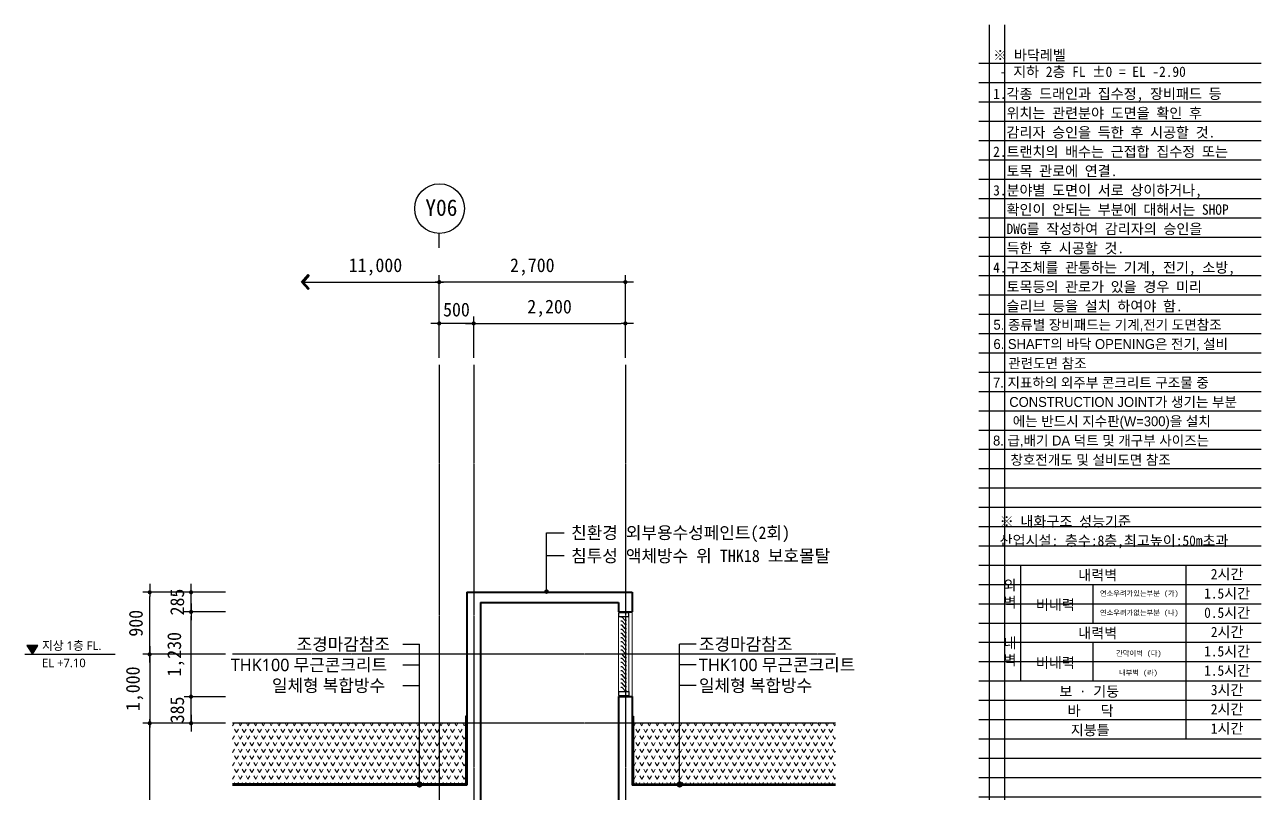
# Model space of a CAD drawing. Header units: inches. Extents: x 2004 to 150234, y 6875187 to 6994525.
# Drawn here: x 80433 to 98371, y 6889862 to 6901012 of the extents above; entities that cross this region are included whole.
import ezdxf
from ezdxf.enums import TextEntityAlignment as Align

# ---------------------------------------------------------------- set-up
doc = ezdxf.new("R2010")
doc.units = ezdxf.units.IN
doc.header["$MEASUREMENT"] = 0
doc.linetypes.add('CENTER', pattern=[65, 60, -2, 1, -2])
doc.linetypes.add('HID', pattern=[2.3, 1.5, -0.8])
doc.layers.get('0').update_dxf_attribs({"linetype": 'CONTINUOUS'})
for name, color, linetype, lineweight in [('A-AXIS-BUBL', 7, 'CONTINUOUS', 25), ('A-CONC-LIN1', 2, 'CONTINUOUS', 40), ('A-CONC-LIN2', 7, 'CONTINUOUS', 25), ('A-DIMS', 7, 'CONTINUOUS', 25), ('A-DWXM-WIND', 4, 'CONTINUOUS', 25), ('A-ELEV-LIN3', 8, 'CONTINUOUS', 18), ('A-MKXS-LEAD', 7, 'CONTINUOUS', 25), ('A-MKXS-TEXT1', 3, 'CONTINUOUS', 25), ('A-MKXX-NAME', 3, 'CONTINUOUS', 25), ('A-SECT-LIN1', 4, 'CONTINUOUS', 25), ('A-XXXX-FIN2', 6, 'CONTINUOUS', 20), ('A-XXXX-HATC', 8, 'CONTINUOUS', 18), ('A-XXXX-SYMB', 7, 'CONTINUOUS', 25), ('A-XXXX-TXT1', 3, 'CONTINUOUS', 25), ('A-XXXX-TXT2', 3, 'CONTINUOUS', 25), ('A-XXXX-WAT1', 9, 'HID', 20)]:
    doc.layers.add(name, color=color, linetype=linetype, lineweight=lineweight)
doc.layers.add('A-XXXX-NPLT', color=144, linetype='CONTINUOUS', plot=False)
for name, color, linetype in [('AA-AXIS-LINE-1', 1, 'CENTER'), ('SYMB', 7, 'CONTINUOUS'), ('T', 3, 'CONTINUOUS'), ('TEXT', 4, 'CONTINUOUS')]:
    doc.layers.add(name, color=color, linetype=linetype)
doc.styles.add('HY울릉도L', font='H2GTRE.TTF')
doc.styles.add('돋움체', font='')
doc.styles.add('돋음', font='')
doc.styles.add('맑은 고딕', font='malgun.ttf')
doc.styles.add('맑은고딕', font='malgun.ttf')
doc.styles.get('돋움체').set_extended_font_data('DotumChe')
doc.styles.get('돋음').set_extended_font_data('Dotum')
doc.dimstyles.new('CDIM', dxfattribs={"dimtxt": 2, "dimasz": 0.6, "dimexe": 1, "dimexo": 1, "dimgap": 1, "dimtad": 1, "dimdec": 0, "dimrnd": 0.5, "dimzin": 0, "dimdsep": 32, "dimlunit": 6, "dimtxsty": 'HY울릉도L', "dimblk1": '_CIDOT', "dimblk2": '_CIDOT', "dimsah": 1, "dimcen": 4.5, "dimclrd": 2, "dimclre": 2, "dimclrt": 7, "dimadec": 0, "dimazin": 0, "dimtfac": 1, "dimtdec": 0, "dimtix": 1, "dimtmove": 2, "dimatfit": 1, "dimldrblk": '_CIDOT', "dimfxl": 1, "dimtolj": 1, "dimtzin": 0, "dimlwd": -1, "dimarcsym": 0})
pattern_1 = [(60, (-4368720.03, 6765814.75), (-55.9999996, 96.994845), [56, -56]), (120, (-4368720.03, 6765814.75), (-111.9999996, 2e-07), [56, -56])]

# ---------------------------------------------------------------- blocks, each defined once
blk = doc.blocks.new('NOTE')
at = {"layer": 'A-XXXX-NPLT'}
for p, q in [((1010659.8, 179732.7), (1010659.8, 175812.7)), ((1010734.1, 175812.7), (1010734.1, 179732.7)), ((1010609.8, 179546.1), (1011974.8, 179546.1)), ((1010609.8, 179452.7), (1011974.8, 179452.7)), ((1010609.8, 179359.4), (1011974.8, 179359.4)), ((1010609.8, 179266.1), (1011974.8, 179266.1)), ((1010609.8, 179172.7), (1011974.8, 179172.7)), ((1010609.8, 179079.4), (1011974.8, 179079.4)), ((1010609.8, 178986.1), (1011974.8, 178986.1)), ((1010609.8, 178892.7), (1011974.8, 178892.7)), ((1010609.8, 178799.4), (1011974.8, 178799.4)), ((1010609.8, 178706.1), (1011974.8, 178706.1)), ((1010609.8, 178612.7), (1011974.8, 178612.7)), ((1010609.8, 178519.4), (1011974.8, 178519.4)), ((1010609.8, 178426.1), (1011974.8, 178426.1)), ((1010609.8, 178332.7), (1011974.8, 178332.7)), ((1010609.8, 178239.4), (1011974.8, 178239.4)), ((1010609.8, 178146.1), (1011974.8, 178146.1)), ((1010609.8, 178052.7), (1011974.8, 178052.7)), ((1010609.8, 177959.4), (1011974.8, 177959.4)), ((1010609.8, 177866.1), (1011974.8, 177866.1)), ((1010609.8, 177772.7), (1011974.8, 177772.7)), ((1010609.8, 177679.4), (1011974.8, 177679.4)), ((1010609.8, 177586.1), (1011974.8, 177586.1)), ((1010609.8, 177492.7), (1011974.8, 177492.7)), ((1010609.8, 177399.4), (1011974.8, 177399.4)), ((1010609.8, 177306.1), (1011974.8, 177306.1)), ((1010609.8, 177212.7), (1011974.8, 177212.7)), ((1010609.8, 177119.4), (1011974.8, 177119.4)), ((1010609.8, 177026.1), (1011974.8, 177026.1)), ((1010609.8, 176932.7), (1011974.8, 176932.7)), ((1010609.8, 176839.4), (1011974.8, 176839.4)), ((1010609.8, 176746.1), (1011974.8, 176746.1)), ((1010609.8, 176652.7), (1011974.8, 176652.7)), ((1010609.8, 176559.4), (1011974.8, 176559.4)), ((1010609.8, 176466.1), (1011974.8, 176466.1)), ((1010609.8, 176372.7), (1011974.8, 176372.7)), ((1010609.8, 176279.4), (1011974.8, 176279.4)), ((1010609.8, 176186.1), (1011974.8, 176186.1)), ((1010609.8, 176092.7), (1011974.8, 176092.7)), ((1010609.8, 175999.4), (1011974.8, 175999.4)), ((1010609.8, 175906.1), (1011974.8, 175906.1)), ((1010609.8, 175812.7), (1011974.8, 175812.7))]:
    blk.add_line(p, q, dxfattribs=at)
blk = doc.blocks.new('A$C36533B92')
at = {"layer": 'A-AXIS-BUBL', "ltscale": 0.2}
blk.add_line((0, -210), (0, 0), dxfattribs=at)
blk.add_circle((4, 360), 360, dxfattribs=at)
blk = doc.blocks.new('입단면LEVEL1')
at = {"layer": 'SYMB', "linetype": 'ByBlock'}
blk.add_line((0, 0), (26.26, 0), dxfattribs=at)
blk.add_lwpolyline([(0.64, 2.5), (2.24, 0), (3.84, 2.5)], close=True, dxfattribs=at)
blk.add_solid([(0.64, 2.5), (3.84, 2.5), (2.24, 0)], dxfattribs=at)
at = {"layer": 'TEXT', "style": '돋움체'}
for tag, p in [('층레벨', (5.03, 1.28)), ('LEVEL', (5.85, -2.99))]:
    blk.add_attdef(tag, p, '', height=2.5, dxfattribs=at)
blk = doc.blocks.new('_CIDOT')
at = {"color": 0, "linetype": 'ByBlock'}
blk.add_line((2, 0), (-1, 0), dxfattribs=at)
at = {"color": 0, "linetype": 'ByBlock', "const_width": 0.5}
blk.add_lwpolyline([(-0.25, 0, 1), (0.25, 0, 1)], format="xyb", close=True, dxfattribs=at)
blk = doc.blocks.new('*D289')
at = {"layer": 'A-DIMS', "lineweight": -2, "transparency": 16777216}
for p, q in [((86446, 6896178), (86446, 6897378)), ((89146, 6896178), (89146, 6897378))]:
    blk.add_line(p, q, dxfattribs=at)
at = {"layer": 'A-DIMS', "transparency": 16777216}
blk.add_line((89086, 6897278), (86506, 6897278), dxfattribs=at)
at = {"layer": 'A-DIMS', "transparency": 16777216, "xscale": 60, "yscale": 60, "zscale": 60, "rotation": 180}
blk.add_blockref('_CIDOT', (86446, 6897278), dxfattribs=at)
at = {"layer": 'A-DIMS', "transparency": 16777216, "xscale": 60, "yscale": 60, "zscale": 60}
blk.add_blockref('_CIDOT', (89146, 6897278), dxfattribs=at)
at = {"layer": 'A-DIMS', "color": 3, "transparency": 16777216, "insert": (87796, 6897497), "char_height": 200, "attachment_point": 5, "style": '돋움체'}
blk.add_mtext('\\A1;2,700', dxfattribs=at)
blk = doc.blocks.new('*D291')
at = {"layer": 'A-DIMS', "lineweight": -2, "transparency": 16777216}
for p, q in [((83346, 6890878), (82146, 6890878)), ((83346, 6886128), (82146, 6886128))]:
    blk.add_line(p, q, dxfattribs=at)
at = {"layer": 'A-DIMS', "transparency": 16777216}
blk.add_line((82246, 6886188), (82246, 6890818), dxfattribs=at)
at = {"layer": 'A-DIMS', "transparency": 16777216, "xscale": 60, "yscale": 60, "zscale": 60}
for p, rotation in [((82246, 6890878), 90), ((82246, 6886128), 270)]:
    blk.add_blockref('_CIDOT', p, dxfattribs=dict(at, rotation=rotation))
at = {"layer": 'A-DIMS', "color": 3, "transparency": 16777216, "insert": (82027, 6888503), "char_height": 200, "attachment_point": 5, "rotation": 90, "style": '돋움체'}
blk.add_mtext('\\A1;4,750', dxfattribs=at)
blk = doc.blocks.new('*D292')
at = {"layer": 'A-DIMS', "lineweight": -2, "transparency": 16777216}
for p, q in [((83346, 6891878), (82146, 6891878)), ((83346, 6890878), (82146, 6890878))]:
    blk.add_line(p, q, dxfattribs=at)
at = {"layer": 'A-DIMS', "transparency": 16777216}
blk.add_line((82246, 6891818), (82246, 6890938), dxfattribs=at)
at = {"layer": 'A-DIMS', "transparency": 16777216, "xscale": 60, "yscale": 60, "zscale": 60}
for p, rotation in [((82246, 6891878), 90), ((82246, 6890878), 270)]:
    blk.add_blockref('_CIDOT', p, dxfattribs=dict(at, rotation=rotation))
at = {"layer": 'A-DIMS', "color": 3, "transparency": 16777216, "insert": (82027, 6891378), "char_height": 200, "attachment_point": 5, "rotation": 90, "style": '돋움체'}
blk.add_mtext('\\A1;1,000', dxfattribs=at)
blk = doc.blocks.new('*D283')
at = {"layer": 'A-DIMS', "lineweight": -2, "transparency": 16777216}
for p, q in [((83346, 6892778), (82146, 6892778)), ((83346, 6891878), (82146, 6891878))]:
    blk.add_line(p, q, dxfattribs=at)
at = {"layer": 'A-DIMS', "transparency": 16777216}
blk.add_line((82246, 6891938), (82246, 6892718), dxfattribs=at)
at = {"layer": 'A-DIMS', "transparency": 16777216, "xscale": 60, "yscale": 60, "zscale": 60}
for p, rotation in [((82246, 6892778), 90), ((82246, 6891878), 270)]:
    blk.add_blockref('_CIDOT', p, dxfattribs=dict(at, rotation=rotation))
at = {"layer": 'A-DIMS', "color": 3, "transparency": 16777216, "insert": (82046, 6892328), "char_height": 200, "attachment_point": 5, "rotation": 90, "style": '돋움체'}
blk.add_mtext('\\A1;900', dxfattribs=at)
blk = doc.blocks.new('*D284')
at = {"layer": 'A-DIMS', "transparency": 16777216}
for p, q in [((82846, 6892838), (82846, 6892898)), ((82846, 6892493), (82846, 6892778)), ((82846, 6892433), (82846, 6892373))]:
    blk.add_line(p, q, dxfattribs=at)
at = {"layer": 'A-DIMS', "lineweight": -2, "transparency": 16777216}
for p, q in [((83346, 6892778), (82746, 6892778)), ((83346, 6892493), (82746, 6892493))]:
    blk.add_line(p, q, dxfattribs=at)
at = {"layer": 'A-DIMS', "transparency": 16777216, "xscale": 60, "yscale": 60, "zscale": 60}
for p, rotation in [((82846, 6892778), 270), ((82846, 6892493), 90)]:
    blk.add_blockref('_CIDOT', p, dxfattribs=dict(at, rotation=rotation))
at = {"layer": 'A-DIMS', "color": 3, "transparency": 16777216, "insert": (82646, 6892636), "char_height": 200, "attachment_point": 5, "rotation": 90, "style": '돋움체'}
blk.add_mtext('\\A1;285', dxfattribs=at)
blk = doc.blocks.new('*D285')
at = {"layer": 'A-DIMS', "lineweight": -2, "transparency": 16777216}
for p, q in [((83346, 6892493), (82746, 6892493)), ((83346, 6891263), (82746, 6891263))]:
    blk.add_line(p, q, dxfattribs=at)
at = {"layer": 'A-DIMS', "transparency": 16777216}
blk.add_line((82846, 6891323), (82846, 6892433), dxfattribs=at)
at = {"layer": 'A-DIMS', "transparency": 16777216, "xscale": 60, "yscale": 60, "zscale": 60}
for p, rotation in [((82846, 6892493), 90), ((82846, 6891263), 270)]:
    blk.add_blockref('_CIDOT', p, dxfattribs=dict(at, rotation=rotation))
at = {"layer": 'A-DIMS', "color": 3, "transparency": 16777216, "insert": (82627, 6891878), "char_height": 200, "attachment_point": 5, "rotation": 90, "style": '돋움체'}
blk.add_mtext('\\A1;1,230', dxfattribs=at)
blk = doc.blocks.new('*D286')
at = {"layer": 'A-DIMS', "lineweight": -2, "transparency": 16777216}
for p, q in [((83346, 6891263), (82746, 6891263)), ((83346, 6890878), (82746, 6890878))]:
    blk.add_line(p, q, dxfattribs=at)
at = {"layer": 'A-DIMS', "transparency": 16777216}
for p, q in [((82846, 6891323), (82846, 6891383)), ((82846, 6890878), (82846, 6891263)), ((82846, 6890818), (82846, 6890758))]:
    blk.add_line(p, q, dxfattribs=at)
at = {"layer": 'A-DIMS', "transparency": 16777216, "xscale": 60, "yscale": 60, "zscale": 60}
for p, rotation in [((82846, 6891263), 270), ((82846, 6890878), 90)]:
    blk.add_blockref('_CIDOT', p, dxfattribs=dict(at, rotation=rotation))
at = {"layer": 'A-DIMS', "color": 3, "transparency": 16777216, "insert": (82646, 6891071), "char_height": 200, "attachment_point": 5, "rotation": 90, "style": '돋움체'}
blk.add_mtext('\\A1;385', dxfattribs=at)
blk = doc.blocks.new('*D287')
at = {"layer": 'A-DIMS', "transparency": 16777216}
for p, q in [((86386, 6896678), (86326, 6896678)), ((86946, 6896678), (86446, 6896678)), ((87006, 6896678), (87066, 6896678))]:
    blk.add_line(p, q, dxfattribs=at)
at = {"layer": 'A-DIMS', "lineweight": -2, "transparency": 16777216}
for p, q in [((86446, 6896178), (86446, 6896778)), ((86946, 6896178), (86946, 6896778))]:
    blk.add_line(p, q, dxfattribs=at)
at = {"layer": 'A-DIMS', "transparency": 16777216, "xscale": 60, "yscale": 60, "zscale": 60}
blk.add_blockref('_CIDOT', (86446, 6896678), dxfattribs=at)
at = {"layer": 'A-DIMS', "transparency": 16777216, "xscale": 60, "yscale": 60, "zscale": 60, "rotation": 180}
blk.add_blockref('_CIDOT', (86946, 6896678), dxfattribs=at)
at = {"layer": 'A-DIMS', "color": 3, "transparency": 16777216, "insert": (86696, 6896878), "char_height": 200, "attachment_point": 5, "style": '돋움체'}
blk.add_mtext('\\A1;500', dxfattribs=at)
blk = doc.blocks.new('*D288')
at = {"layer": 'A-DIMS', "lineweight": -2, "transparency": 16777216}
for p, q in [((86946, 6896178), (86946, 6896778)), ((89146, 6896178), (89146, 6896778))]:
    blk.add_line(p, q, dxfattribs=at)
at = {"layer": 'A-DIMS', "transparency": 16777216}
blk.add_line((87006, 6896678), (89086, 6896678), dxfattribs=at)
at = {"layer": 'A-DIMS', "transparency": 16777216, "xscale": 60, "yscale": 60, "zscale": 60, "rotation": 180}
blk.add_blockref('_CIDOT', (86946, 6896678), dxfattribs=at)
at = {"layer": 'A-DIMS', "transparency": 16777216, "xscale": 60, "yscale": 60, "zscale": 60}
blk.add_blockref('_CIDOT', (89146, 6896678), dxfattribs=at)
at = {"layer": 'A-DIMS', "color": 3, "transparency": 16777216, "insert": (88046, 6896897), "char_height": 200, "attachment_point": 5, "style": '돋움체'}
blk.add_mtext('\\A1;2,200', dxfattribs=at)
blk = doc.blocks.new('ARROW')
blk.add_lwpolyline([(0, 0.87), (0.74, 0), (0, -0.87), (0.15, -1), (1, 0), (0.15, 1)], close=True)
for points in [[(0, 0.87), (0.15, 1), (0.74, 0), (1, 0)], [(0.74, 0), (1, 0), (0, -0.87), (0.15, -1)]]:
    blk.add_solid(points)

msp = doc.modelspace()

# ---------------------------------------------------------------- hatches: boundary and pattern name
at = {"layer": 'A-MKXS-LEAD'}
h = msp.add_hatch(color=256, dxfattribs=at)
edge = h.paths.add_edge_path()
edge.add_arc((88003.4, 6892787.5), 33.3, 0, 360)
at = {"layer": 'A-XXXX-HATC'}
h = msp.add_hatch(dxfattribs=at)
h.set_pattern_fill('사질토', color=256, scale=700)
h.set_pattern_definition(pattern_1)
h.paths.add_polyline_path([(83446.3, 6890878.3), (83446.3, 6889998.3), (86812.1, 6889998.3), (86826.3, 6890012.5), (86826.3, 6890878.3)])
h = msp.add_hatch(dxfattribs=at)
h.set_pattern_fill('사질토', color=256, scale=700)
h.set_pattern_definition(pattern_1)
h.paths.add_polyline_path([(92195.8, 6889998.3), (92195.8, 6890878.3), (89266.3, 6890878.3), (89266.3, 6890012.5), (89280.4, 6889998.3)])

# ---------------------------------------------------------------- linework, layer by layer
for points in [[(94575.8, 6893171.7), (98370.8, 6893171.7)], [(94875.8, 6893171.7), (94875.8, 6891491.7)], [(97275.8, 6893171.7), (97275.8, 6890651.7)], [(94875.8, 6892891.7), (98370.8, 6892891.7)], [(95925.8, 6892891.7), (95925.8, 6892331.7)], [(95925.8, 6892611.7), (98370.8, 6892611.7)], [(94575.8, 6892331.7), (98370.8, 6892331.7)], [(94875.8, 6892051.7), (98370.8, 6892051.7)], [(95925.8, 6892051.7), (95925.8, 6891491.7)], [(95925.8, 6891771.7), (98370.8, 6891771.7)], [(94575.8, 6891491.7), (98370.8, 6891491.7)], [(94575.8, 6891211.7), (98370.8, 6891211.7)], [(94575.8, 6890931.7), (98370.8, 6890931.7)], [(94575.8, 6890651.7), (98370.8, 6890651.7)]]:
    msp.add_lwpolyline(points)
at = {"layer": 'A-CONC-LIN1'}
for p, q in [((86846.3, 6892778.3), (89246.3, 6892778.3)), ((86846.3, 6892778.3), (86846.3, 6889978.3)), ((89246.3, 6892778.3), (89246.3, 6892493.3)), ((87046.3, 6892628.3), (89046.3, 6892628.3)), ((87046.3, 6892628.3), (87046.3, 6880978.3)), ((89046.3, 6892628.3), (89046.3, 6892493.3)), ((89046.3, 6892493.3), (89246.3, 6892493.3)), ((89046.3, 6891263.3), (89046.3, 6880978.3)), ((89046.3, 6891263.3), (89246.3, 6891263.3)), ((89246.3, 6891263.3), (89246.3, 6889978.3)), ((86846.3, 6889978.3), (83446.3, 6889978.3)), ((92195.8, 6889978.3), (89246.3, 6889978.3))]:
    msp.add_line(p, q, dxfattribs=at)
at = {"layer": 'A-CONC-LIN2'}
for points in [[(86846.3, 6890978.3), (86826.3, 6890978.3), (86826.3, 6890012.5), (86812.1, 6889998.3), (83446.3, 6889998.3)], [(89246.3, 6890978.3), (89266.3, 6890978.3), (89266.3, 6890012.5), (89280.4, 6889998.3), (92195.8, 6889998.3)]]:
    msp.add_lwpolyline(points, dxfattribs=at)
at = {"layer": 'A-DIMS'}
for p, q in [((86446.3, 6896178.3), (86446.3, 6897378.3)), ((84446.3, 6897278.3), (86386.3, 6897278.3))]:
    msp.add_line(p, q, dxfattribs=at)
at = {"layer": 'A-DWXM-WIND'}
for p, q in [((89046.3, 6891338.3), (89046.3, 6891278.3)), ((89046.3, 6891338.3), (89196.3, 6891338.3)), ((89046.3, 6891278.3), (89196.3, 6891278.3)), ((89196.3, 6891338.3), (89196.3, 6891278.3))]:
    msp.add_line(p, q, dxfattribs=at)
msp.add_lwpolyline([(89196.3, 6892428.3), (89196.3, 6892478.3), (89046.3, 6892478.3), (89046.3, 6892428.3)], close=True, dxfattribs=at)
at = {"layer": 'A-ELEV-LIN3'}
for p, q in [((89246.3, 6892493.3), (89246.3, 6891263.3)), ((89046.3, 6892428.3), (89046.3, 6891338.3)), ((89196.3, 6891338.3), (89196.3, 6892428.3))]:
    msp.add_line(p, q, dxfattribs=at)
at = {"layer": 'A-MKXS-LEAD'}
for p, q in [((85919.1, 6892024.2), (86159.1, 6892024.2)), ((86159.1, 6889998.3), (86159.1, 6892024.2)), ((89933.5, 6889998.3), (89933.5, 6892024.2)), ((90173.5, 6892024.2), (89933.5, 6892024.2)), ((85919.1, 6891724.2), (86159.1, 6891724.2)), ((90173.5, 6891724.2), (89933.5, 6891724.2)), ((85919.1, 6891424.2), (86159.1, 6891424.2)), ((90173.5, 6891424.2), (89933.5, 6891424.2))]:
    msp.add_line(p, q, dxfattribs=at)
for points in [[(88003.4, 6892778.3), (88003.4, 6893642), (88259.4, 6893642)], [(88259.4, 6893306.1), (88003.4, 6893306.1)]]:
    msp.add_lwpolyline(points, dxfattribs=at)
at = {"layer": 'A-MKXS-LEAD', "const_width": 45}
for points in [[(86136.6, 6889990, 1), (86181.6, 6889990, 1)], [(89956, 6889990, -1), (89911, 6889990, -1)]]:
    msp.add_lwpolyline(points, format="xyb", close=True, dxfattribs=at)
at = {"layer": 'A-SECT-LIN1'}
for points in [[(89161.3, 6892368.3), (89141.3, 6892368.3), (89101.3, 6892418.3), (89081.3, 6892418.3)], [(89161.3, 6892308.3), (89141.3, 6892308.3), (89101.3, 6892358.3), (89081.3, 6892358.3)], [(89161.3, 6892248.3), (89141.3, 6892248.3), (89101.3, 6892298.3), (89081.3, 6892298.3)], [(89161.3, 6892188.3), (89141.3, 6892188.3), (89101.3, 6892238.3), (89081.3, 6892238.3)], [(89161.3, 6892128.3), (89141.3, 6892128.3), (89101.3, 6892178.3), (89081.3, 6892178.3)], [(89161.3, 6892068.3), (89141.3, 6892068.3), (89101.3, 6892118.3), (89081.3, 6892118.3)], [(89161.3, 6892008.3), (89141.3, 6892008.3), (89101.3, 6892058.3), (89081.3, 6892058.3)], [(89161.3, 6891948.3), (89141.3, 6891948.3), (89101.3, 6891998.3), (89081.3, 6891998.3)], [(89161.3, 6891888.3), (89141.3, 6891888.3), (89101.3, 6891938.3), (89081.3, 6891938.3)], [(89161.3, 6891828.3), (89141.3, 6891828.3), (89101.3, 6891878.3), (89081.3, 6891878.3)], [(89161.3, 6891768.3), (89141.3, 6891768.3), (89101.3, 6891818.3), (89081.3, 6891818.3)], [(89161.3, 6891708.3), (89141.3, 6891708.3), (89101.3, 6891758.3), (89081.3, 6891758.3)], [(89161.3, 6891648.3), (89141.3, 6891648.3), (89101.3, 6891698.3), (89081.3, 6891698.3)], [(89161.3, 6891588.3), (89141.3, 6891588.3), (89101.3, 6891638.3), (89081.3, 6891638.3)], [(89161.3, 6891528.3), (89141.3, 6891528.3), (89101.3, 6891578.3), (89081.3, 6891578.3)], [(89161.3, 6891468.3), (89141.3, 6891468.3), (89101.3, 6891518.3), (89081.3, 6891518.3)], [(89161.3, 6891408.3), (89141.3, 6891408.3), (89101.3, 6891458.3), (89081.3, 6891458.3)], [(89161.3, 6891348.3), (89141.3, 6891348.3), (89101.3, 6891398.3), (89081.3, 6891398.3)]]:
    msp.add_lwpolyline(points, dxfattribs=at)
at = {"layer": 'A-XXXX-FIN2'}
msp.add_line((86846.3, 6890878.3), (83446.3, 6890878.3), dxfattribs=at)
at = {"layer": 'A-XXXX-WAT1', "ltscale": 50}
for points in [[(83446.3, 6889988.3), (86816.3, 6889988.3), (86836.3, 6890008.3), (86836.3, 6890978.3)], [(92195.8, 6889988.3), (89276.3, 6889988.3), (89256.3, 6890008.3), (89256.3, 6890978.3)]]:
    msp.add_lwpolyline(points, dxfattribs=at)
at = {"layer": 'AA-AXIS-LINE-1'}
for p, q in [((86446.3, 6896078.3), (86446.3, 6878278.3)), ((86946.3, 6896078.3), (86946.3, 6878278.3)), ((89146.3, 6896078.3), (89146.3, 6878278.3)), ((92195.8, 6891878.3), (83446.3, 6891878.3)), ((92195.8, 6890878.3), (83446.3, 6890878.3))]:
    msp.add_line(p, q, dxfattribs=at)

# ---------------------------------------------------------------- block references
msp.add_blockref('A$C36533B92', (86446.3, 6897983.5))
at = {"layer": 'A-DIMS', "xscale": 60, "yscale": 60, "zscale": 60}
msp.add_blockref('_CIDOT', (86446.3, 6897278.3), dxfattribs=at)
at = {"layer": 'A-XXXX-SYMB', "xscale": -114.3776107666781, "yscale": 107.7003996791609, "zscale": 114.3776107666781}
msp.add_blockref('ARROW', (84560.7, 6897278.3), dxfattribs=at)
at = {"layer": 'A-XXXX-TXT1', "xscale": 3, "yscale": 3, "zscale": 3}
msp.add_blockref('NOTE', (-2937553.6, 6361813.5), dxfattribs=at)
at = {"layer": 'TEXT'}
ref = msp.add_blockref('입단면LEVEL1', (80433.3, 6891878.3), dxfattribs=dict(at, xscale=50.00000000000028, yscale=50.00000000000028, zscale=50.00000000000028))
ref.add_attrib('층레벨', ' 지상 1층 FL.', (80641.6, 6891940.8, 0), dxfattribs={"height": 125, "style": '맑은고딕'})
ref.add_attrib('LEVEL', ' EL +7.10', (80641.6, 6891690.8, 0), dxfattribs={"height": 125, "style": '맑은고딕'})

# ---------------------------------------------------------------- texts
at = {"layer": 'A-DIMS', "color": 3, "insert": (85521, 6897497.4), "char_height": 200, "attachment_point": 5, "style": '돋움체'}
msp.add_mtext('\\A1;11,000', dxfattribs=at)
at = {"layer": 'A-MKXS-TEXT1'}
for s, style, p in [('친환경 외부용수성페인트(2회)', '돋움체', (88359.4, 6893642)), ('침투성 액체방수 위 THK18 보호몰탈', '돋움체', (88359.4, 6893306.1)), ('조경마감참조', '맑은고딕', (84376.4, 6892024.2)), ('조경마감참조', '맑은고딕', (90213.5, 6892024.2)), ('THK100 무근콘크리트', '맑은고딕', (83422.1, 6891723.4)), ('THK100 무근콘크리트', '맑은고딕', (90213.5, 6891724.2)), ('일체형 복합방수', '맑은고딕', (84018.9, 6891424.2)), ('일체형 복합방수', '맑은고딕', (90213.5, 6891424.2))]:
    msp.add_text(s, height=180, dxfattribs=dict(at, style=style)).set_placement(p, align=Align.MIDDLE_LEFT)
at = {"layer": 'A-MKXX-NAME', "style": '돋움체'}
for s, p in [('※ 바닥레벨', (94481.5, 6900495)), (' - 지하 2층 FL %%P0 = EL -2.90', (94481.5, 6900255))]:
    msp.add_text(s, height=150, dxfattribs=at).set_placement(p)
at = {"layer": 'A-XXXX-TXT2', "style": '돋움체'}
for s, p in [('1.각종 드래인과 집수정, 장비패드 등', (94481.5, 6900010)), ('  위치는 관련분야 도면을 확인 후', (94481.5, 6899730)), ('  감리자 승인을 득한 후 시공할 것.', (94481.5, 6899450)), ('2.트랜치의 배수는 근접합 집수정 또는', (94481.5, 6899170)), ('  토목 관로에 연결.', (94481.5, 6898890)), ('3.분야별 도면이 서로 상이하거나, ', (94481.5, 6898610)), ('  확인이 안되는 부분에 대해서는 SHOP', (94481.5, 6898330)), ('  DWG를 작성하여 감리자의 승인을', (94481.5, 6898050)), ('  득한 후 시공할 것.', (94481.5, 6897770)), ('4.구조체를 관통하는 기계, 전기, 소방,', (94481.5, 6897490)), ('  토목등의 관로가 있을 경우 미리', (94481.5, 6897210)), ('  슬리브 등을 설치 하여야 함.', (94481.5, 6896930)), ('※ 내화구조 성능기준', (94575.8, 6893806.7)), ('산업시설: 층수:8층,최고높이:50m초과', (94575.8, 6893526.7))]:
    msp.add_text(s, height=150, dxfattribs=at).set_placement(p, align=Align.MIDDLE_LEFT)
at = {"layer": 'A-XXXX-TXT2', "ltscale": 0.2, "style": '돋움체'}
msp.add_text('Y06', height=240, dxfattribs=at).set_placement((86477, 6898356.7), align=Align.MIDDLE)
at = {"layer": 'A-XXXX-TXT2', "style": '돋움체'}
for s, height, p in [('내력벽', 150, (95998.9, 6893026.7)), ('2시간', 150, (97875.8, 6893041.7)), ('1.5시간', 150, (97875.8, 6892761.7)), ('비내력', 150, (95383.9, 6892596.7)), ('연소우려가있는부분 (가)', 75, (96601.5, 6892761.7)), ('연소우려가없는부분 (나)', 75, (96601.5, 6892481.7)), ('0.5시간', 150, (97875.8, 6892481.7)), ('내력벽', 150, (95998.9, 6892186.7)), ('2시간', 150, (97875.8, 6892201.7)), ('1.5시간', 150, (97875.8, 6891921.7)), ('비내력', 150, (95383.9, 6891756.7)), ('간막이벽 (다)', 75, (96595.6, 6891891.7)), ('내부벽 (라)', 75, (96588.4, 6891611.7)), ('1.5시간', 150, (97875.8, 6891641.7)), ('보 · 기둥', 150, (95875.7, 6891339.2)), ('3시간', 150, (97875.8, 6891361.7)), ('바   닥', 150, (95894.7, 6891059.2)), ('2시간', 150, (97875.8, 6891081.7)), ('지붕틀', 150, (95889, 6890779.2)), ('1시간', 150, (97875.8, 6890801.7))]:
    msp.add_text(s, height=height, dxfattribs=at).set_placement(p, align=Align.MIDDLE_CENTER)
at = {"layer": 'A-XXXX-TXT2', "char_height": 150, "attachment_point": 5, "style": '맑은 고딕'}
for s, width, insert in [('{\\fDotumChe|b0|i0|c129|p49;외\\P벽}', 996.018, (94725.5, 6892749.1)), ('{\\fDotumChe|b0|i0|c129|p49;내\\P벽}', 1000, (94725.8, 6891909.1))]:
    msp.add_mtext_dynamic_manual_height_columns(s, width=width, gutter_width=5000, heights=[0], dxfattribs=dict(at, insert=insert))
at = {"layer": 'T', "style": '돋음'}
for s, p in [('5. 종류별 장비패드는 기계,전기 도면참조', (94485.8, 6896587)), ('6. SHAFT의 바닥 OPENING은 전기, 설비', (94485.8, 6896307)), ('   관련도면 참조', (94542.7, 6896027)), ('7. 지표하의 외주부 콘크리트 구조물 중 ', (94479.9, 6895747)), ('   CONSTRUCTION JOINT가 생기는 부분', (94558.5, 6895467)), ('에는 반드시 지수판(W=300)을 설치', (94766, 6895187)), ('8. 급,배기 DA 덕트 및 개구부 사이즈는', (94479.9, 6894907)), ('창호전개도 및 설비도면 참조', (94732.7, 6894627))]:
    msp.add_text(s, height=144, dxfattribs=at).set_placement(p)

# ---------------------------------------------------------------- dimensions: what is measured, and where the dimension line sits
at = {"layer": 'A-DIMS'}
for base, p1, p2, angle, picture, middle in [((86446.3, 6897278.3), (89146.3, 6896078.3), (86446.3, 6896078.3), 180, '*D289', (87796.3, 6897497.4)), ((86446.3, 6896678.3), (86946.3, 6896078.3), (86446.3, 6896078.3), 180, '*D287', (86696.3, 6896878.5)), ((82246.3, 6892778.3), (83446.3, 6891878.3), (83446.3, 6892778.3), 90, '*D283', (82046.1, 6892328.3)), ((82846.3, 6892778.3), (83446.3, 6892493.3), (83446.3, 6892778.3), 90, '*D284', (82646.1, 6892635.8)), ((82846.3, 6892493.3), (83446.3, 6891263.3), (83446.3, 6892493.3), 90, '*D285', (82627.2, 6891878.3)), ((82246.3, 6890878.3), (83446.3, 6891878.3), (83446.3, 6890878.3), 270, '*D292', (82027.2, 6891378.3)), ((82846.3, 6891263.3), (83446.3, 6890878.3), (83446.3, 6891263.3), 90, '*D286', (82646.1, 6891070.8)), ((82246.3, 6890878.3), (83446.3, 6886128.3), (83446.3, 6890878.3), 90, '*D291', (82027.2, 6888503.3))]:
    dim = msp.add_linear_dim(base=base, p1=p1, p2=p2, angle=angle, dimstyle='CDIM', override={"dimscale": 100, "dimtxsty": '돋움체', "dimclrd": 256, "dimclre": 256, "dimclrt": 3}, dxfattribs=at)
    dim.commit()
    dim.dimension.update_dxf_attribs({"geometry": picture, "text_midpoint": middle})
dim = msp.add_linear_dim(base=(89146.3, 6896678.3), p1=(86946.3, 6896078.3), p2=(89146.3, 6896078.3), dimstyle='CDIM', override={"dimscale": 100, "dimtxsty": '돋움체', "dimclrd": 256, "dimclre": 256, "dimclrt": 3}, dxfattribs=at)
dim.commit()
dim.dimension.update_dxf_attribs({"geometry": '*D288', "text_midpoint": (88046.3, 6896897.4)})

doc.saveas('drawing.dxf')
